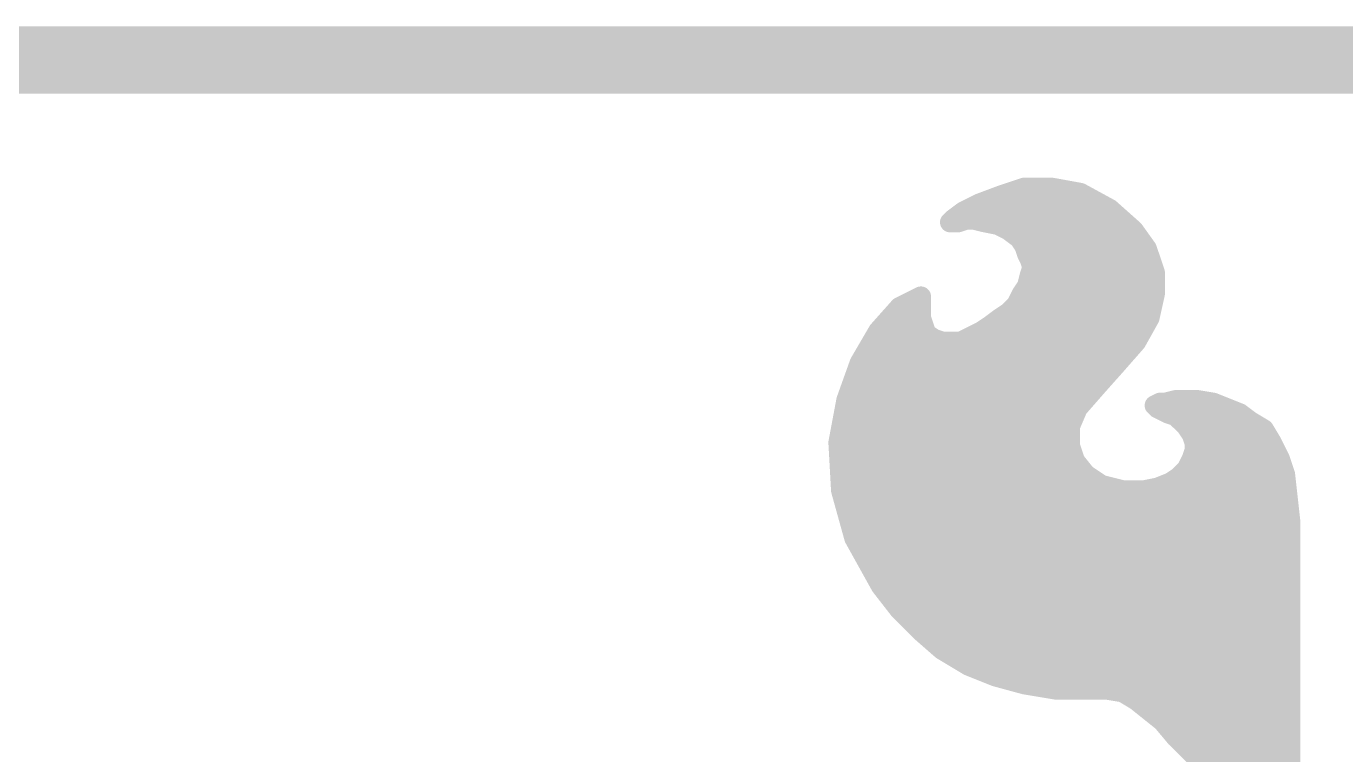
# Model space of a CAD drawing. Extents: x -34 to 73, y -13 to 26.
# Drawn here: x 7.053 to 12.017, y 22.785 to 25.527 of the extents above; entities that cross this region are included whole.
import ezdxf

# ---------------------------------------------------------------- set-up
doc = ezdxf.new("R2010")
doc.units = 0
for name, color, linetype in [('1', 12, 'CONTINUOUS'), ('16', 132, 'CONTINUOUS'), ('20', 31, 'CONTINUOUS'), ('22', 40, 'CONTINUOUS')]:
    doc.layers.add(name, color=color, linetype=linetype)

msp = doc.modelspace()

# ---------------------------------------------------------------- linework, layer by layer
at = {"layer": '1', "const_width": 0.254}
msp.add_lwpolyline([(25.4, 25.4), (0, 25.4)], dxfattribs=at)
at = {"layer": '16', "const_width": 0.254}
msp.add_lwpolyline([(0, 25.4), (25.4, 25.4)], dxfattribs=at)
at = {"layer": '20', "const_width": 0.2032}
msp.add_lwpolyline([(0, 25.4), (25.4, 25.4)], dxfattribs=at)
at = {"layer": '22', "const_width": 0.0762}
for points in [[(10.639, 24.8595), (10.719, 24.8895)], [(10.719, 24.8895), (10.809, 24.9195)], [(10.8029, 24.9174), (10.9203, 24.9174)], [(10.809, 24.9195), (10.909, 24.9195)], [(10.909, 24.9195), (11.019, 24.8995)], [(11.019, 24.8995), (11.129, 24.8395)], [(10.579, 24.8295), (10.639, 24.8595)], [(10.6025, 24.8412), (11.1258, 24.8412)], [(11.129, 24.8395), (11.219, 24.7595)], [(10.529, 24.7895), (10.539, 24.7995)], [(10.559, 24.7895), (10.529, 24.7895)], [(10.539, 24.7995), (10.579, 24.8295)], [(10.589, 24.7995), (10.559, 24.7895)], [(10.619, 24.7995), (10.589, 24.7995)], [(10.659, 24.7895), (10.619, 24.7995)], [(10.709, 24.7795), (10.659, 24.7895)], [(10.749, 24.7595), (10.709, 24.7795)], [(10.7379, 24.765), (11.2128, 24.765)], [(10.789, 24.7294), (10.749, 24.7595)], [(11.219, 24.7595), (11.269, 24.6895)], [(10.809, 24.6995), (10.789, 24.7294)], [(10.819, 24.6695), (10.809, 24.6995)], [(10.8125, 24.6888), (11.2692, 24.6888)], [(11.269, 24.6895), (11.299, 24.5995)], [(10.829, 24.6495), (10.819, 24.6695)], [(10.839, 24.6195), (10.829, 24.6495)], [(10.819, 24.5495), (10.829, 24.5895)], [(10.829, 24.5895), (10.839, 24.6195)], [(10.8367, 24.6126), (11.2946, 24.6126)], [(11.299, 24.5995), (11.299, 24.5195)], [(10.799, 24.5195), (10.819, 24.5495)], [(10.8103, 24.5364), (11.299, 24.5364)], [(10.339, 24.4695), (10.419, 24.5095)], [(10.419, 24.5095), (10.419, 24.4295)], [(10.779, 24.4794), (10.799, 24.5195)], [(11.299, 24.5195), (11.279, 24.4295)], [(10.259, 24.3795), (10.339, 24.4695)], [(10.3308, 24.4602), (10.419, 24.4602)], [(10.719, 24.4295), (10.749, 24.4495)], [(10.749, 24.4495), (10.779, 24.4794)], [(10.7598, 24.4602), (11.2858, 24.4602)], [(10.263, 24.384), (10.4342, 24.384)], [(10.419, 24.4295), (10.439, 24.3695)], [(10.649, 24.3795), (10.679, 24.3995)], [(10.6558, 24.384), (11.2538, 24.384)], [(10.679, 24.3995), (10.719, 24.4295)], [(11.279, 24.4295), (11.229, 24.3395)], [(10.189, 24.2595), (10.259, 24.3795)], [(10.439, 24.3695), (10.469, 24.3495)], [(10.469, 24.3495), (10.499, 24.3395)], [(10.499, 24.3395), (10.569, 24.3395)], [(10.569, 24.3395), (10.649, 24.3795)], [(11.229, 24.3395), (11.159, 24.2595)], [(10.2172, 24.3078), (11.2013, 24.3078)], [(10.139, 24.1195), (10.189, 24.2595)], [(11.159, 24.2595), (11.079, 24.1695)], [(10.1791, 24.2316), (11.1342, 24.2316)], [(10.1518, 24.1554), (11.0667, 24.1554)], [(11.079, 24.1695), (11.009, 24.0895)], [(10.109, 23.9595), (10.139, 24.1195)], [(11.009, 24.0895), (10.979, 24.0195)], [(11.299, 24.0995), (11.319, 24.1095)], [(11.309, 24.0895), (11.299, 24.0995)], [(11.349, 24.0694), (11.309, 24.0895)], [(11.319, 24.1095), (11.339, 24.1095)], [(11.339, 24.1095), (11.379, 24.1195)], [(11.379, 24.1195), (11.459, 24.1195)], [(11.459, 24.1195), (11.519, 24.1095)], [(11.519, 24.1095), (11.619, 24.0694)], [(10.1315, 24.0792), (11.0046, 24.0792)], [(11.3295, 24.0792), (11.5946, 24.0792)], [(11.379, 24.0595), (11.349, 24.0694)], [(11.419, 24.0195), (11.379, 24.0595)], [(11.619, 24.0694), (11.659, 24.0395)], [(11.659, 24.0395), (11.709, 24.0095)], [(10.1172, 24.003), (10.979, 24.003)], [(10.979, 24.0195), (10.979, 23.9495)], [(11.439, 23.9895), (11.419, 24.0195)], [(11.43, 24.003), (11.7129, 24.003)], [(11.449, 23.9595), (11.439, 23.9895)], [(11.709, 24.0095), (11.739, 23.9595)], [(10.119, 23.7795), (10.109, 23.9595)], [(10.979, 23.9495), (10.999, 23.8895)], [(11.449, 23.9295), (11.449, 23.9595)], [(11.739, 23.9595), (11.769, 23.8995)], [(10.1108, 23.9268), (10.9866, 23.9268)], [(10.999, 23.8895), (11.039, 23.8395)], [(11.419, 23.8595), (11.439, 23.8995)], [(11.439, 23.8995), (11.449, 23.9295)], [(11.4481, 23.9268), (11.7553, 23.9268)], [(11.769, 23.8995), (11.789, 23.8395)], [(10.1151, 23.8506), (11.0301, 23.8506)], [(11.039, 23.8395), (11.099, 23.7995)], [(11.389, 23.8295), (11.419, 23.8595)], [(11.4101, 23.8506), (11.7853, 23.8506)], [(11.789, 23.8395), (11.809, 23.6594)], [(11.099, 23.7995), (11.179, 23.7795)], [(11.259, 23.7795), (11.309, 23.7895)], [(11.309, 23.7895), (11.359, 23.8095)], [(11.359, 23.8095), (11.389, 23.8295)], [(10.169, 23.5995), (10.119, 23.7795)], [(10.1204, 23.7744), (11.7962, 23.7744)], [(11.179, 23.7795), (11.259, 23.7795)], [(10.1416, 23.6982), (11.8047, 23.6982)], [(11.809, 23.6594), (11.809, 22.3795)], [(10.1627, 23.622), (11.809, 23.622)], [(10.269, 23.4195), (10.169, 23.5995)], [(10.1988, 23.5458), (11.809, 23.5458)], [(10.2411, 23.4696), (11.809, 23.4696)], [(10.339, 23.3295), (10.269, 23.4195)], [(10.2893, 23.3934), (11.809, 23.3934)], [(10.419, 23.2494), (10.339, 23.3295)], [(10.3513, 23.3172), (11.809, 23.3172)], [(10.499, 23.1795), (10.419, 23.2494)], [(10.4287, 23.241), (11.809, 23.241)], [(10.599, 23.1195), (10.499, 23.1795)], [(10.5234, 23.1648), (11.809, 23.1648)], [(10.699, 23.0795), (10.599, 23.1195)], [(10.6761, 23.0886), (11.809, 23.0886)], [(10.809, 23.0495), (10.699, 23.0795)], [(10.929, 23.0295), (10.809, 23.0495)], [(11.119, 23.0295), (10.929, 23.0295)], [(11.179, 23.0195), (11.119, 23.0295)], [(11.229, 22.9895), (11.179, 23.0195)], [(11.1908, 23.0124), (11.809, 23.0124)], [(11.329, 22.9094), (11.229, 22.9895)], [(11.2956, 22.9362), (11.809, 22.9362)], [(11.379, 22.8495), (11.329, 22.9094)], [(11.3702, 22.86), (11.809, 22.86)], [(11.509, 22.7195), (11.379, 22.8495)], [(11.4447, 22.7838), (11.809, 22.7838)]]:
    msp.add_lwpolyline(points, dxfattribs=at)
at = {"layer": '22', "const_width": 0.0381}
for points in [[(10.713, 24.9075, 1), (10.725, 24.8714)], [(10.7257, 24.8716, 1), (10.7123, 24.9073)], [(10.8029, 24.9365, 1), (10.8029, 24.8984)], [(10.809, 24.9385, 1), (10.809, 24.9004)], [(10.815, 24.9014, 1), (10.803, 24.9375)], [(10.9124, 24.9382, 1), (10.9056, 24.9007)], [(10.909, 24.9004, 1), (10.909, 24.9385)], [(10.9203, 24.8984, 1), (10.9203, 24.9365)], [(11.0281, 24.9162, 1), (11.0099, 24.8827)], [(11.0156, 24.8807, 1), (11.0224, 24.9182)], [(10.6025, 24.8603, 1), (10.6025, 24.8222)], [(10.6323, 24.8773, 1), (10.6457, 24.8416)], [(10.6475, 24.8424, 1), (10.6305, 24.8765)], [(11.1417, 24.8537, 1), (11.1163, 24.8252)], [(11.1199, 24.8227, 1), (11.1381, 24.8562)], [(11.1258, 24.8222, 1), (11.1258, 24.8603)], [(10.529, 24.8085, 1), (10.529, 24.7704)], [(10.5155, 24.8029, 1), (10.5425, 24.776)], [(10.5276, 24.8147, 1), (10.5504, 24.7842)], [(10.5525, 24.786, 1), (10.5255, 24.8129)], [(10.553, 24.8075, 1), (10.565, 24.7714)], [(10.559, 24.7704, 1), (10.559, 24.8085)], [(10.5705, 24.8465, 1), (10.5875, 24.8124)], [(10.5904, 24.8142, 1), (10.5676, 24.8447)], [(10.589, 24.8185, 1), (10.589, 24.7804)], [(10.595, 24.7814, 1), (10.583, 24.8175)], [(10.6236, 24.8179, 1), (10.6144, 24.781)], [(10.619, 24.7804, 1), (10.619, 24.8185)], [(10.6627, 24.8081, 1), (10.6553, 24.7708)], [(10.6544, 24.771, 1), (10.6636, 24.8079)], [(10.7175, 24.7965, 1), (10.7005, 24.7624)], [(10.7053, 24.7608, 1), (10.7127, 24.7981)], [(10.7379, 24.7841, 1), (10.7379, 24.746)], [(10.7604, 24.7747, 1), (10.7376, 24.7442)], [(10.7405, 24.7424, 1), (10.7575, 24.7765)], [(11.2345, 24.7705, 1), (11.2035, 24.7484)], [(11.2063, 24.7452, 1), (11.2317, 24.7737)], [(11.2128, 24.746, 1), (11.2128, 24.7841)], [(10.8049, 24.74, 1), (10.7731, 24.7189)], [(10.7776, 24.7142, 1), (10.8004, 24.7447)], [(10.8271, 24.7055, 1), (10.7909, 24.6934)], [(10.7931, 24.6889, 1), (10.8249, 24.71)], [(10.8125, 24.7079, 1), (10.8125, 24.6698)], [(11.2871, 24.6955, 1), (11.2509, 24.6834)], [(11.2535, 24.6784, 1), (11.2845, 24.7005)], [(11.2692, 24.6698, 1), (11.2692, 24.7079)], [(10.836, 24.678, 1), (10.802, 24.6609)], [(10.8009, 24.6634, 1), (10.8371, 24.6755)], [(10.8471, 24.6555, 1), (10.8109, 24.6434)], [(10.812, 24.6409, 1), (10.846, 24.658)], [(10.8475, 24.5848, 1), (10.8105, 24.5941)], [(10.8367, 24.6317, 1), (10.8367, 24.5936)], [(10.8571, 24.6134, 1), (10.8209, 24.6255)], [(10.8209, 24.6134, 1), (10.8571, 24.6255)], [(11.3181, 24.5995, 1), (11.28, 24.5995)], [(11.2809, 24.5934, 1), (11.3171, 24.6055)], [(11.2946, 24.5936, 1), (11.2946, 24.6317)], [(10.8103, 24.5555, 1), (10.8103, 24.5174)], [(10.8005, 24.5541, 1), (10.8375, 24.5448)], [(10.8349, 24.5389, 1), (10.8031, 24.56)], [(10.8109, 24.5955, 1), (10.8471, 24.5834)], [(11.299, 24.5174, 1), (11.299, 24.5555)], [(10.4381, 24.5095, 1), (10.4, 24.5095)], [(10.4275, 24.4924, 1), (10.4105, 24.5265)], [(10.7831, 24.53, 1), (10.8149, 24.5089)], [(10.816, 24.5109, 1), (10.782, 24.528)], [(11.28, 24.5195, 1), (11.3181, 24.5195)], [(11.3176, 24.5153, 1), (11.2804, 24.5236)], [(10.3308, 24.4793, 1), (10.3308, 24.4412)], [(10.3305, 24.4865, 1), (10.3475, 24.4524)], [(10.3532, 24.4568, 1), (10.3248, 24.4821)], [(10.419, 24.4412, 1), (10.419, 24.4793)], [(10.7355, 24.4629, 1), (10.7625, 24.436)], [(10.7596, 24.4336, 1), (10.7384, 24.4653)], [(10.7598, 24.4793, 1), (10.7598, 24.4412)], [(10.762, 24.488, 1), (10.796, 24.4709)], [(10.7925, 24.466, 1), (10.7655, 24.4929)], [(11.2858, 24.4412, 1), (11.2858, 24.4793)], [(10.263, 24.4031, 1), (10.263, 24.365)], [(10.4371, 24.4355, 1), (10.4009, 24.4234)], [(10.4, 24.4295, 1), (10.4381, 24.4295)], [(10.4342, 24.365, 1), (10.4342, 24.4031)], [(10.6558, 24.4031, 1), (10.6558, 24.365)], [(10.6676, 24.4147, 1), (10.6904, 24.3842)], [(10.6896, 24.3836, 1), (10.6684, 24.4153)], [(10.7084, 24.4453, 1), (10.7296, 24.4136)], [(10.7304, 24.4142, 1), (10.7076, 24.4447)], [(11.2538, 24.365, 1), (11.2538, 24.4031)], [(11.2604, 24.4336, 1), (11.2976, 24.4253)], [(11.2957, 24.4202, 1), (11.2623, 24.4387)], [(10.2448, 24.3921, 1), (10.2732, 24.3668)], [(10.2755, 24.3699, 1), (10.2425, 24.389)], [(10.4496, 24.3853, 1), (10.4284, 24.3536)], [(10.4209, 24.3634, 1), (10.4571, 24.3755)], [(10.475, 24.3675, 1), (10.463, 24.3314)], [(10.4584, 24.3336, 1), (10.4796, 24.3653)], [(10.499, 24.3585, 1), (10.499, 24.3204)], [(10.493, 24.3214, 1), (10.505, 24.3575)], [(10.5605, 24.3565, 1), (10.5775, 24.3224)], [(10.569, 24.3204, 1), (10.569, 24.3585)], [(10.6384, 24.3953, 1), (10.6596, 24.3636)], [(10.6575, 24.3624, 1), (10.6405, 24.3965)], [(11.2433, 24.3269, 1), (11.2147, 24.352)], [(10.2172, 24.3269, 1), (10.2172, 24.2888)], [(11.2013, 24.2888, 1), (11.2013, 24.3269)], [(11.2123, 24.3487, 1), (11.2457, 24.3302)], [(10.1725, 24.269, 1), (10.2055, 24.2499)], [(10.2069, 24.253, 1), (10.1711, 24.2659)], [(11.1447, 24.272, 1), (11.1733, 24.2469)], [(11.1732, 24.2468, 1), (11.1448, 24.2721)], [(10.1791, 24.2507, 1), (10.1791, 24.2126)], [(11.1342, 24.2126, 1), (11.1342, 24.2507)], [(10.1518, 24.1745, 1), (10.1518, 24.1364)], [(11.0648, 24.1821, 1), (11.0932, 24.1568)], [(11.0933, 24.1569, 1), (11.0647, 24.182)], [(11.0667, 24.1364, 1), (11.0667, 24.1745)], [(10.1211, 24.1259, 1), (10.1569, 24.113)], [(10.1577, 24.1159, 1), (10.1203, 24.123)], [(11.0265, 24.0819, 1), (10.9915, 24.097)], [(11.3125, 24.1129, 1), (11.2855, 24.086)], [(11.2905, 24.1165, 1), (11.3075, 24.0824)], [(11.3175, 24.1065, 1), (11.3005, 24.0724)], [(11.319, 24.1285, 1), (11.319, 24.0904)], [(11.3275, 24.0924, 1), (11.3105, 24.1265)], [(11.3344, 24.1279, 1), (11.3436, 24.091)], [(11.339, 24.0904, 1), (11.339, 24.1285)], [(11.379, 24.1385, 1), (11.379, 24.1004)], [(11.3836, 24.101, 1), (11.3744, 24.1379)], [(11.4621, 24.1382, 1), (11.4559, 24.1007)], [(11.459, 24.1004, 1), (11.459, 24.1385)], [(11.5261, 24.1271, 1), (11.5119, 24.0918)], [(11.5159, 24.0907, 1), (11.5221, 24.1282)], [(10.1315, 24.0983, 1), (10.1315, 24.0602)], [(10.9947, 24.102, 1), (11.0233, 24.0769)], [(11.0046, 24.0602, 1), (11.0046, 24.0983)], [(11.2955, 24.076, 1), (11.3225, 24.1029)], [(11.3295, 24.0983, 1), (11.3295, 24.0602)], [(11.355, 24.0875, 1), (11.343, 24.0514)], [(11.3405, 24.0524, 1), (11.3575, 24.0865)], [(11.3925, 24.0729, 1), (11.3655, 24.046)], [(11.373, 24.0414, 1), (11.385, 24.0775)], [(11.5946, 24.0602, 1), (11.5946, 24.0983)], [(11.6304, 24.0847, 1), (11.6076, 24.0542)], [(11.6119, 24.0518, 1), (11.6261, 24.0871)], [(11.6688, 24.0558, 1), (11.6492, 24.0231)], [(10.1172, 24.0221, 1), (10.1172, 23.984)], [(10.9615, 24.027, 1), (10.9965, 24.0119)], [(10.9981, 24.0195, 1), (10.96, 24.0195)], [(10.979, 23.984, 1), (10.979, 24.0221)], [(11.4349, 24.03, 1), (11.4031, 24.0089)], [(11.4055, 24.006, 1), (11.4325, 24.0329)], [(11.43, 24.0221, 1), (11.43, 23.984)], [(11.4571, 23.9955, 1), (11.4209, 23.9834)], [(11.6476, 24.0242, 1), (11.6704, 24.0547)], [(11.7253, 24.0193, 1), (11.6927, 23.9996)], [(11.6992, 23.9931, 1), (11.7188, 24.0258)], [(11.7129, 23.984, 1), (11.7129, 24.0221)], [(10.128, 23.9605, 1), (10.09, 23.9584)], [(10.0903, 23.963, 1), (10.1277, 23.9559)], [(10.9971, 23.9555, 1), (10.9609, 23.9434)], [(11.4231, 23.9789, 1), (11.4549, 24)], [(11.468, 23.9595, 1), (11.4299, 23.9595)], [(11.4309, 23.9534, 1), (11.4671, 23.9655)], [(11.756, 23.968, 1), (11.722, 23.9509)], [(11.7227, 23.9496, 1), (11.7553, 23.9693)], [(10.1108, 23.9459, 1), (10.1108, 23.9078)], [(10.96, 23.9495, 1), (10.9981, 23.9495)], [(11.0139, 23.9014, 1), (10.9841, 23.8775)], [(10.9866, 23.9078, 1), (10.9866, 23.9459)], [(11.456, 23.8909, 1), (11.422, 23.908)], [(11.4481, 23.9459, 1), (11.4481, 23.9078)], [(11.4299, 23.9295, 1), (11.468, 23.9295)], [(11.4671, 23.9234, 1), (11.4309, 23.9355)], [(11.7871, 23.9055, 1), (11.7509, 23.8934)], [(11.752, 23.8909, 1), (11.786, 23.908)], [(11.7553, 23.9078, 1), (11.7553, 23.9459)], [(10.1151, 23.8697, 1), (10.1151, 23.8316)], [(10.9809, 23.8834, 1), (11.0171, 23.8955)], [(11.0496, 23.8553, 1), (11.0284, 23.8236)], [(11.0301, 23.8316, 1), (11.0301, 23.8697)], [(11.4101, 23.8697, 1), (11.4101, 23.8316)], [(11.402, 23.868, 1), (11.436, 23.8509)], [(11.4325, 23.846, 1), (11.4055, 23.8729)], [(11.4209, 23.9055, 1), (11.4571, 23.8934)], [(11.8079, 23.8416, 1), (11.7701, 23.8373)], [(11.7853, 23.8316, 1), (11.7853, 23.8697)], [(11.0241, 23.8275, 1), (11.0539, 23.8514)], [(11.1036, 23.8179, 1), (11.0944, 23.781)], [(11.0884, 23.7836, 1), (11.1096, 23.8153)], [(11.3019, 23.8071, 1), (11.3161, 23.7718)], [(11.3127, 23.7708, 1), (11.3053, 23.8081)], [(11.3484, 23.8253, 1), (11.3696, 23.7936)], [(11.3661, 23.7918, 1), (11.3519, 23.8271)], [(11.3755, 23.8429, 1), (11.4025, 23.816)], [(11.3996, 23.8136, 1), (11.3784, 23.8453)], [(11.7709, 23.8334, 1), (11.8071, 23.8455)], [(10.1374, 23.7845, 1), (10.1006, 23.7744)], [(10.1, 23.7784, 1), (10.138, 23.7805)], [(10.1204, 23.7934, 1), (10.1204, 23.7553)], [(11.179, 23.7985, 1), (11.179, 23.7604)], [(11.1744, 23.761, 1), (11.1836, 23.7979)], [(11.2553, 23.7981, 1), (11.2627, 23.7608)], [(11.259, 23.7604, 1), (11.259, 23.7985)], [(11.7962, 23.7553, 1), (11.7962, 23.7934)], [(10.1416, 23.7172, 1), (10.1416, 23.6791)], [(11.8047, 23.6791, 1), (11.8047, 23.7172)], [(11.8281, 23.6594, 1), (11.79, 23.6594)], [(11.7901, 23.6573, 1), (11.8279, 23.6616)], [(10.1627, 23.641, 1), (10.1627, 23.6029)], [(10.1857, 23.6087, 1), (10.1523, 23.5902)], [(11.809, 23.6029, 1), (11.809, 23.641)], [(10.1506, 23.5944, 1), (10.1874, 23.6045)], [(10.1988, 23.5648, 1), (10.1988, 23.5267)], [(11.809, 23.5267, 1), (11.809, 23.5648)], [(10.2411, 23.4886, 1), (10.2411, 23.4505)], [(11.809, 23.4505, 1), (11.809, 23.4886)], [(10.284, 23.4311, 1), (10.254, 23.4078)], [(10.2523, 23.4102, 1), (10.2857, 23.4287)], [(10.2893, 23.4124, 1), (10.2893, 23.3743)], [(11.809, 23.3743, 1), (11.809, 23.4124)], [(10.3525, 23.3429, 1), (10.3255, 23.316)], [(10.324, 23.3178, 1), (10.354, 23.3411)], [(10.3513, 23.3362, 1), (10.3513, 23.2981)], [(11.809, 23.2981, 1), (11.809, 23.3362)], [(10.4315, 23.2638, 1), (10.4065, 23.2351)], [(10.4055, 23.236, 1), (10.4325, 23.2629)], [(10.4287, 23.26, 1), (10.4287, 23.2219)], [(11.809, 23.2219, 1), (11.809, 23.26)], [(10.5088, 23.1958, 1), (10.4892, 23.1631)], [(10.4865, 23.1651, 1), (10.5115, 23.1938)], [(10.5234, 23.1838, 1), (10.5234, 23.1457)], [(11.809, 23.1457, 1), (11.809, 23.1838)], [(10.6061, 23.1371, 1), (10.5919, 23.1018)], [(10.5892, 23.1031, 1), (10.6088, 23.1358)], [(10.6761, 23.1076, 1), (10.6761, 23.0695)], [(10.704, 23.0978, 1), (10.694, 23.0611)], [(10.6919, 23.0618, 1), (10.7061, 23.0971)], [(10.8121, 23.0682, 1), (10.8059, 23.0307)], [(10.804, 23.0311, 1), (10.814, 23.0678)], [(11.809, 23.0695, 1), (11.809, 23.1076)], [(10.929, 23.0485, 1), (10.929, 23.0104)], [(10.9259, 23.0107, 1), (10.9321, 23.0482)], [(11.1221, 23.0482, 1), (11.1159, 23.0107)], [(11.119, 23.0104, 1), (11.119, 23.0485)], [(11.1888, 23.0358, 1), (11.1692, 23.0031)], [(11.1908, 23.0314, 1), (11.1908, 22.9933)], [(11.1759, 23.0007, 1), (11.1821, 23.0382)], [(11.809, 22.9933, 1), (11.809, 23.0314)], [(11.2409, 23.0043, 1), (11.2171, 22.9746)], [(11.2192, 22.9731, 1), (11.2388, 23.0058)], [(11.2956, 22.9552, 1), (11.2956, 22.9171)], [(11.3436, 22.9216, 1), (11.3144, 22.8973)], [(11.3171, 22.8946, 1), (11.3409, 22.9243)], [(11.809, 22.9171, 1), (11.809, 22.9552)], [(11.3702, 22.879, 1), (11.3702, 22.8409)], [(11.3925, 22.8629, 1), (11.3655, 22.836)], [(11.809, 22.8409, 1), (11.809, 22.879)], [(11.3644, 22.8373, 1), (11.3936, 22.8616)], [(11.4447, 22.8028, 1), (11.4447, 22.7647)], [(11.809, 22.7647, 1), (11.809, 22.8028)]]:
    msp.add_lwpolyline(points, format="xyb", dxfattribs=at)

doc.saveas('drawing.dxf')
